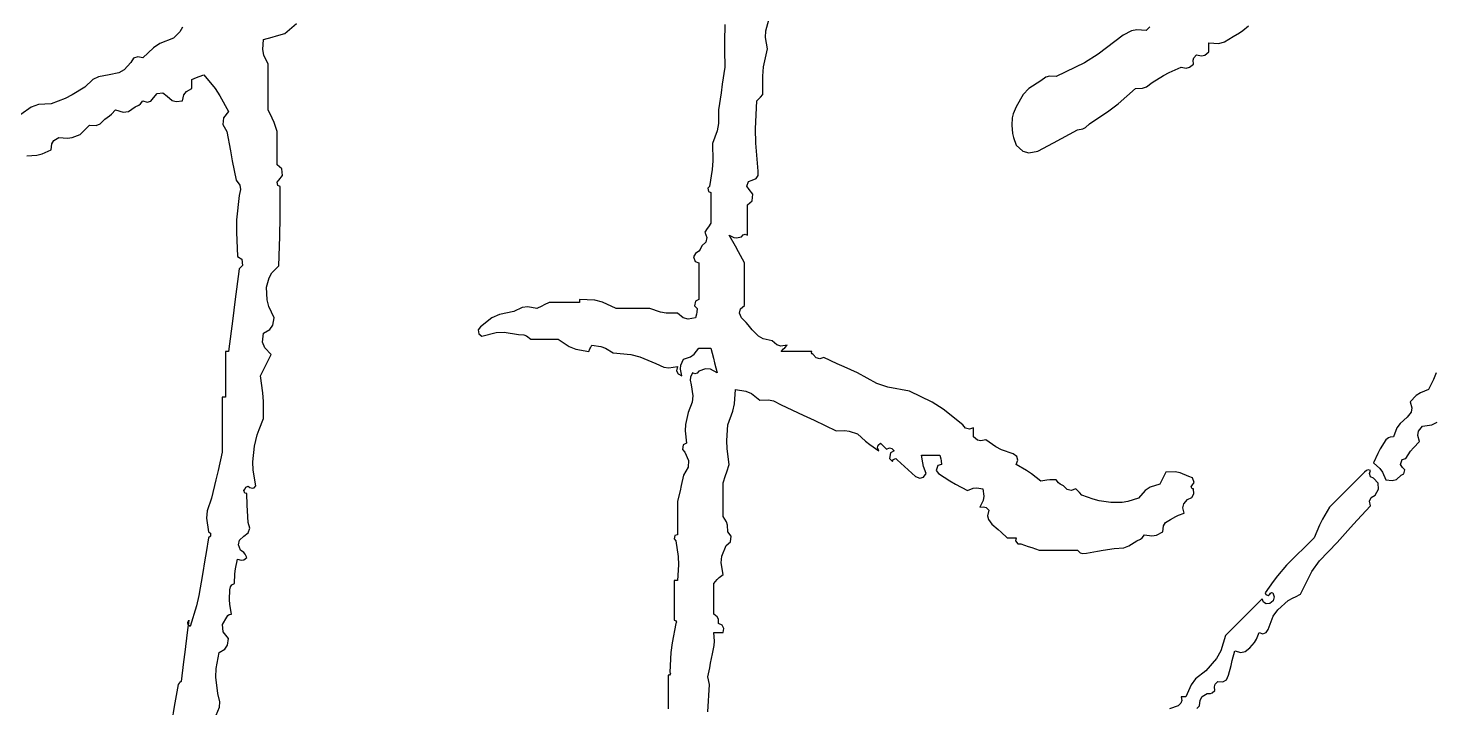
# Model space of a CAD drawing. Header units: inches. Extents: x 0 to 508000, y 0 to 738838.
# Drawn here: x 506875.1 to 506997.8, y 201709.6 to 201768.9 of the extents above; entities that cross this region are included whole.
import ezdxf

# ---------------------------------------------------------------- set-up
doc = ezdxf.new("R2010")
doc.units = ezdxf.units.IN
doc.header["$LTSCALE"] = 1000
doc.header["$MEASUREMENT"] = 0
doc.layers.get('0').update_dxf_attribs({"true_color": 0xffffff})
doc.layers.add('TK-TEXT', color=4, linetype='Continuous', true_color=0x00ffff)

# ---------------------------------------------------------------- blocks, each defined once
blk = doc.blocks.new('A$C4E5A0049')
at = {"lineweight": -3}
for p, q in [((16.5413, 14.4769), (16.5297, 14.4554)), ((17.0072, 14.4477), (17.0605, 14.4934)), ((19.0077, 14.4894), (19.007, 14.4116)), ((19.1946, 14.4594), (19.2091, 14.5102)), ((20.8824, 14.4641), (20.8588, 14.4594)), ((20.9248, 14.4616), (20.8824, 14.4641)), ((20.9415, 14.4783), (20.9248, 14.4616)), ((21.364, 14.4609), (21.3902, 14.4825)), ((16.4387, 14.4021), (16.4089, 14.3827)), ((16.5002, 14.4269), (16.4387, 14.4021)), ((16.5297, 14.4554), (16.5002, 14.4269)), ((16.9074, 14.3748), (16.91, 14.42)), ((16.91, 14.42), (16.9489, 14.4311)), ((16.9489, 14.4311), (16.9683, 14.4366)), ((16.9683, 14.4366), (17.0072, 14.4477)), ((19.007, 14.4116), (19.007, 14.3727)), ((19.1931, 14.4304), (19.1946, 14.4594)), ((19.2022, 14.3783), (19.1931, 14.4304)), ((20.8206, 14.4408), (20.7068, 14.3536)), ((20.8588, 14.4594), (20.8206, 14.4408)), ((21.2096, 14.3894), (21.2096, 14.4061)), ((21.2096, 14.4061), (21.2553, 14.4027)), ((21.2553, 14.4027), (21.282, 14.4094)), ((21.282, 14.4094), (21.3207, 14.4338)), ((21.3207, 14.4338), (21.3499, 14.4511)), ((21.3499, 14.4511), (21.364, 14.4609)), ((16.3192, 14.3353), (16.3057, 14.3158)), ((16.3382, 14.3424), (16.3192, 14.3353)), ((16.3613, 14.3366), (16.3382, 14.3424)), ((16.4089, 14.3827), (16.3613, 14.3366)), ((16.9121, 14.35), (16.9074, 14.3748)), ((16.9308, 14.3088), (16.9121, 14.35)), ((19.007, 14.3727), (19.0077, 14.2949)), ((19.185, 14.2963), (19.2022, 14.3783)), ((20.7068, 14.3536), (20.6443, 14.3152)), ((21.1381, 14.3263), (21.142, 14.3377)), ((21.142, 14.3377), (21.154, 14.3505)), ((21.154, 14.3505), (21.1765, 14.3461)), ((21.1765, 14.3461), (21.1918, 14.3499)), ((21.1918, 14.3499), (21.2096, 14.3644)), ((21.2096, 14.3811), (21.2096, 14.3894)), ((21.2096, 14.3644), (21.2096, 14.3811)), ((16.2756, 14.2826), (16.2523, 14.2693)), ((16.3057, 14.3158), (16.2756, 14.2826)), ((16.9308, 14.2255), (16.9308, 14.3088)), ((19.0077, 14.2949), (18.9966, 14.2171)), ((19.1807, 14.2537), (19.185, 14.2963)), ((20.6443, 14.3152), (20.515, 14.2532)), ((21.0036, 14.2563), (21.0302, 14.2703)), ((21.0302, 14.2703), (21.0846, 14.2949)), ((21.0846, 14.2949), (21.107, 14.2905)), ((21.107, 14.2905), (21.1224, 14.2943)), ((21.1224, 14.2943), (21.1401, 14.3088)), ((21.1401, 14.3088), (21.1381, 14.3263)), ((16.1336, 14.2386), (16.0973, 14.2046)), ((16.1595, 14.2516), (16.1336, 14.2386)), ((16.2084, 14.2602), (16.1595, 14.2516)), ((16.2523, 14.2693), (16.2084, 14.2602)), ((16.5835, 14.2394), (16.6058, 14.2477)), ((16.5835, 14.2227), (16.5835, 14.2394)), ((16.5835, 14.2143), (16.5835, 14.2227)), ((16.5835, 14.1977), (16.5835, 14.2143)), ((16.6058, 14.2477), (16.6169, 14.2519)), ((16.6169, 14.2519), (16.6391, 14.2602)), ((16.6391, 14.2602), (16.6894, 14.1978)), ((16.9308, 14.1838), (16.9308, 14.2255)), ((18.9966, 14.2171), (18.991, 14.1782)), ((19.1813, 14.1699), (19.1807, 14.2537)), ((20.4455, 14.2324), (20.3906, 14.198)), ((20.4692, 14.2491), (20.4455, 14.2324)), ((20.486, 14.2541), (20.4692, 14.2491)), ((20.515, 14.2532), (20.486, 14.2541)), ((20.9086, 14.1997), (20.9264, 14.2062)), ((20.9264, 14.2062), (20.9526, 14.2255)), ((20.9526, 14.2255), (21.0036, 14.2563)), ((16.0082, 14.1531), (15.9445, 14.1282)), ((16.0392, 14.1686), (16.0082, 14.1531)), ((16.0973, 14.2046), (16.0392, 14.1686)), ((16.3504, 14.128), (16.3613, 14.1421)), ((16.3613, 14.1421), (16.3803, 14.1354)), ((16.3972, 14.1402), (16.4099, 14.156)), ((16.4099, 14.156), (16.4259, 14.1754)), ((16.4259, 14.1754), (16.4525, 14.1784)), ((16.4525, 14.1784), (16.4724, 14.1629)), ((16.4724, 14.1629), (16.4942, 14.1438)), ((16.4942, 14.1438), (16.5131, 14.1381)), ((16.5131, 14.1381), (16.5419, 14.1421)), ((16.5419, 14.1421), (16.5473, 14.1694)), ((16.5473, 14.1694), (16.5589, 14.1849)), ((16.5589, 14.1849), (16.5835, 14.1977)), ((16.6894, 14.1978), (16.712, 14.1639)), ((16.712, 14.1639), (16.7502, 14.0935)), ((16.9308, 14.1004), (16.9308, 14.1838)), ((18.991, 14.1782), (18.9799, 14.1004)), ((19.1484, 14.0144), (19.1536, 14.1421)), ((19.1536, 14.1421), (19.1647, 14.1532)), ((19.1647, 14.1532), (19.1702, 14.1588)), ((19.1702, 14.1588), (19.1813, 14.1699)), ((20.3654, 14.1713), (20.3344, 14.1143)), ((20.3906, 14.198), (20.3654, 14.1713)), ((20.7969, 14.1288), (20.8762, 14.1977)), ((20.8762, 14.1977), (20.9086, 14.1997)), ((15.8535, 14.1138), (15.8056, 14.0796)), ((15.8857, 14.1251), (15.8535, 14.1138)), ((15.9445, 14.1282), (15.8857, 14.1251)), ((16.2089, 14.073), (16.2189, 14.0816)), ((16.2189, 14.0816), (16.2362, 14.1004)), ((16.2362, 14.1004), (16.2713, 14.0902)), ((16.2713, 14.0902), (16.2961, 14.094)), ((16.2961, 14.094), (16.3265, 14.1143)), ((16.3265, 14.1143), (16.3427, 14.1218)), ((16.3427, 14.1218), (16.3504, 14.128)), ((16.3803, 14.1354), (16.3972, 14.1402)), ((16.7502, 14.0935), (16.7276, 14.0652)), ((16.9493, 14.0624), (16.9308, 14.1004)), ((18.9799, 14.1004), (18.979, 14.0383)), ((20.3198, 14.0832), (20.3153, 14.0653)), ((20.3344, 14.1143), (20.3198, 14.0832)), ((20.6678, 14.0379), (20.7549, 14.0966)), ((20.7549, 14.0966), (20.7969, 14.1288)), ((16.0931, 14.006), (16.1015, 14.0143)), ((16.1015, 14.0143), (16.1181, 14.031)), ((16.1181, 14.031), (16.148, 14.0292)), ((16.148, 14.0292), (16.1672, 14.0368)), ((16.1672, 14.0368), (16.1876, 14.0588)), ((16.1876, 14.0588), (16.2089, 14.073)), ((16.7276, 14.0652), (16.7252, 14.0346)), ((16.7252, 14.0346), (16.7433, 14.0032)), ((16.9577, 14.0428), (16.9493, 14.0624)), ((16.9725, 14.0032), (16.9577, 14.0428)), ((18.979, 14.0383), (18.9732, 14.0061)), ((19.1498, 13.95), (19.1484, 14.0144)), ((20.3153, 14.0653), (20.3135, 14.031)), ((20.3135, 14.031), (20.3169, 13.9941)), ((20.6122, 14.0101), (20.6367, 14.0144)), ((20.6367, 14.0144), (20.6497, 14.0209)), ((20.6497, 14.0209), (20.6678, 14.0379)), ((15.9469, 13.9459), (15.9568, 13.9618)), ((15.9568, 13.9618), (15.9792, 13.9754)), ((15.9792, 13.9754), (16.0183, 13.9716)), ((16.0183, 13.9716), (16.04, 13.9747)), ((16.04, 13.9747), (16.0765, 13.9893)), ((16.0765, 13.9893), (16.0931, 14.006)), ((16.7433, 14.0032), (16.7593, 13.9142)), ((16.9725, 13.9421), (16.9725, 14.0032)), ((18.9732, 14.0061), (18.9521, 13.9476)), ((19.1605, 13.8226), (19.1498, 13.95)), ((20.3169, 13.9941), (20.3212, 13.9753)), ((20.3212, 13.9753), (20.3344, 13.9407)), ((20.4316, 13.9129), (20.504, 13.9515)), ((20.504, 13.9515), (20.5402, 13.9709)), ((20.5402, 13.9709), (20.6122, 14.0101)), ((15.8334, 13.8921), (15.8791, 13.8944)), ((15.8791, 13.8944), (15.903, 13.9004)), ((15.903, 13.9004), (15.9445, 13.9198)), ((15.9445, 13.9198), (15.9469, 13.9459)), ((16.7593, 13.9142), (16.7676, 13.8697)), ((16.9725, 13.9115), (16.9725, 13.9421)), ((16.9725, 13.8504), (16.9725, 13.9115)), ((18.9521, 13.9476), (18.9537, 13.8696)), ((20.3344, 13.9407), (20.3639, 13.913)), ((20.3639, 13.913), (20.392, 13.905)), ((20.392, 13.905), (20.4316, 13.9129)), ((16.7676, 13.8697), (16.785, 13.7809)), ((16.9938, 13.8323), (16.9725, 13.8504)), ((16.9967, 13.8029), (16.9938, 13.8323)), ((18.9509, 13.8301), (18.9382, 13.7531)), ((18.9537, 13.8696), (18.9509, 13.8301)), ((19.1606, 13.8026), (19.1605, 13.8226)), ((16.785, 13.7809), (16.802, 13.7582)), ((16.802, 13.7582), (16.8058, 13.7389)), ((16.9718, 13.7724), (16.9795, 13.7809)), ((16.9757, 13.7571), (16.9718, 13.7724)), ((16.9795, 13.7809), (16.9967, 13.8029)), ((19.1087, 13.7536), (19.116, 13.7755)), ((19.116, 13.7755), (19.1327, 13.7809)), ((19.1327, 13.7809), (19.1513, 13.7885)), ((19.1513, 13.7885), (19.1606, 13.8026)), ((16.7989, 13.7115), (16.7878, 13.6008)), ((16.8058, 13.7389), (16.7989, 13.7115)), ((16.9864, 13.7531), (16.9757, 13.7571)), ((16.9864, 13.6976), (16.9864, 13.7531)), ((16.9864, 13.6698), (16.9864, 13.6976)), ((18.9382, 13.7531), (18.9306, 13.7446)), ((18.9306, 13.7446), (18.9344, 13.7293)), ((18.9344, 13.7293), (18.9452, 13.7253)), ((18.9452, 13.7253), (18.9452, 13.6698)), ((19.1188, 13.7392), (19.1087, 13.7536)), ((19.1361, 13.7173), (19.1188, 13.7392)), ((19.1332, 13.6879), (19.1361, 13.7173)), ((16.9864, 13.6142), (16.9864, 13.6698)), ((18.9452, 13.6698), (18.9452, 13.642)), ((18.9452, 13.642), (18.9452, 13.5864)), ((19.1119, 13.6698), (19.1332, 13.6879)), ((19.1119, 13.6142), (19.1119, 13.6698)), ((16.7878, 13.6008), (16.7864, 13.5446)), ((16.9837, 13.5253), (16.9864, 13.6142)), ((18.9341, 13.5698), (18.9285, 13.5614)), ((18.9452, 13.5864), (18.9341, 13.5698)), ((19.1119, 13.5864), (19.1119, 13.6142)), ((19.1119, 13.5309), (19.1119, 13.5864)), ((16.7864, 13.5446), (16.7919, 13.4336)), ((16.9823, 13.4808), (16.9837, 13.5253)), ((18.9285, 13.5614), (18.9174, 13.5448)), ((18.9174, 13.5448), (18.9265, 13.5208)), ((18.9265, 13.5208), (18.9219, 13.5001)), ((19.0566, 13.481), (19.0285, 13.5309)), ((19.0285, 13.5309), (19.0487, 13.5212)), ((19.0487, 13.5212), (19.0621, 13.5195)), ((19.0621, 13.5195), (19.0841, 13.5239)), ((19.0841, 13.5239), (19.0914, 13.5327)), ((19.0914, 13.5327), (19.1013, 13.5352)), ((19.1013, 13.5352), (19.1119, 13.5309)), ((16.9795, 13.3919), (16.9823, 13.4808)), ((18.8757, 13.4475), (18.8661, 13.4328)), ((18.8898, 13.4584), (18.8757, 13.4475)), ((18.896, 13.4661), (18.8898, 13.4584)), ((18.9035, 13.4822), (18.896, 13.4661)), ((18.9219, 13.5001), (18.9035, 13.4822)), ((19.0705, 13.456), (19.0566, 13.481)), ((19.098, 13.4058), (19.0705, 13.456)), ((16.7989, 13.378), (16.7801, 13.2279)), ((16.7919, 13.4336), (16.8113, 13.4224)), ((16.8149, 13.3937), (16.7989, 13.378)), ((16.8113, 13.4224), (16.8149, 13.3937)), ((16.9485, 13.3595), (16.9795, 13.3919)), ((18.8661, 13.4328), (18.8731, 13.4118)), ((18.8731, 13.4118), (18.8896, 13.4058)), ((18.8896, 13.4058), (18.8896, 13.3391)), ((19.098, 13.328), (19.098, 13.4058)), ((16.9239, 13.2947), (16.9361, 13.3378)), ((16.9361, 13.3378), (16.9485, 13.3595)), ((18.8896, 13.3391), (18.8896, 13.3058)), ((19.098, 13.2891), (19.098, 13.328)), ((16.9268, 13.2375), (16.9239, 13.2947)), ((18.8896, 13.3058), (18.8896, 13.2391)), ((19.098, 13.2113), (19.098, 13.2891)), ((16.7801, 13.2279), (16.7704, 13.1529)), ((16.9343, 13.2076), (16.9268, 13.2375)), ((16.9586, 13.1558), (16.9343, 13.2076)), ((18.0491, 13.1836), (17.9831, 13.1712)), ((18.0871, 13.2017), (18.0491, 13.1836)), ((18.112, 13.205), (18.0871, 13.2017)), ((18.1533, 13.1975), (18.112, 13.205)), ((18.1756, 13.2086), (18.1533, 13.1975)), ((18.1867, 13.2141), (18.1756, 13.2086)), ((18.2089, 13.2252), (18.1867, 13.2141)), ((18.2645, 13.2252), (18.2089, 13.2252)), ((18.2923, 13.2252), (18.2645, 13.2252)), ((18.3478, 13.2252), (18.2923, 13.2252)), ((18.4165, 13.2357), (18.3478, 13.2391)), ((18.3478, 13.2391), (18.3478, 13.2336)), ((18.3478, 13.2336), (18.3478, 13.2308)), ((18.3478, 13.2308), (18.3478, 13.2252)), ((18.4523, 13.2267), (18.4165, 13.2357)), ((18.5145, 13.1975), (18.4523, 13.2267)), ((18.5757, 13.1975), (18.5145, 13.1975)), ((18.6062, 13.1975), (18.5757, 13.1975)), ((18.6673, 13.1975), (18.6062, 13.1975)), ((18.7153, 13.1811), (18.6673, 13.1975)), ((18.8747, 13.2312), (18.8712, 13.2098)), ((18.8712, 13.2098), (18.8827, 13.1975)), ((18.8896, 13.2391), (18.8747, 13.2312)), ((18.8827, 13.1975), (18.8807, 13.1807)), ((19.0754, 13.177), (19.0803, 13.1967)), ((19.0803, 13.1967), (19.098, 13.2113)), ((16.7704, 13.1529), (16.7502, 13.003)), ((16.9394, 13.1031), (16.9529, 13.1223)), ((16.9529, 13.1223), (16.9586, 13.1558)), ((17.949, 13.1557), (17.8963, 13.1141)), ((17.9831, 13.1712), (17.949, 13.1557)), ((18.7417, 13.1767), (18.7153, 13.1811)), ((18.7924, 13.1766), (18.7417, 13.1767)), ((18.8192, 13.1551), (18.7924, 13.1766)), ((18.8419, 13.1494), (18.8192, 13.1551)), ((18.8757, 13.1558), (18.8419, 13.1494)), ((18.8793, 13.1723), (18.8757, 13.1558)), ((18.8807, 13.1807), (18.8793, 13.1723)), ((19.0841, 13.1558), (19.0754, 13.177)), ((19.1049, 13.1348), (19.0841, 13.1558)), ((19.1147, 13.1236), (19.1049, 13.1348)), ((19.1327, 13.1002), (19.1147, 13.1236)), ((16.9059, 13.0452), (16.91, 13.0863)), ((16.91, 13.0863), (16.9394, 13.1031)), ((17.8963, 13.1141), (17.8867, 13.1002)), ((17.8867, 13.1002), (17.8897, 13.0825)), ((17.8897, 13.0825), (17.9033, 13.0724)), ((17.9033, 13.0724), (17.9681, 13.0882)), ((17.9681, 13.0882), (18.004, 13.0897)), ((18.004, 13.0897), (18.07, 13.0794)), ((18.07, 13.0794), (18.0937, 13.0782)), ((18.0937, 13.0782), (18.1069, 13.0732)), ((18.1069, 13.0732), (18.1255, 13.0585)), ((18.1255, 13.0585), (18.1756, 13.0585)), ((18.1756, 13.0585), (18.2006, 13.0585)), ((18.2006, 13.0585), (18.2506, 13.0585)), ((18.2506, 13.0585), (18.3003, 13.0253)), ((19.1619, 13.0714), (19.1327, 13.1002)), ((19.1829, 13.0601), (19.1619, 13.0714)), ((19.223, 13.0516), (19.1829, 13.0601)), ((16.7419, 13.003), (16.7363, 13.003)), ((16.7363, 13.003), (16.7363, 12.9196)), ((16.7447, 13.003), (16.7419, 13.003)), ((16.7502, 13.003), (16.7447, 13.003)), ((16.9155, 13.0183), (16.9059, 13.0452)), ((16.9447, 12.9891), (16.9155, 13.0183)), ((18.3003, 13.0253), (18.3305, 13.0132)), ((18.3305, 13.0132), (18.3895, 13.003)), ((18.3895, 13.003), (18.3951, 13.0141)), ((18.3951, 13.0141), (18.3978, 13.0196)), ((18.3978, 13.0196), (18.4034, 13.0307)), ((18.4034, 13.0307), (18.4442, 13.0246)), ((18.4442, 13.0246), (18.4651, 13.0171)), ((18.4651, 13.0171), (18.5006, 12.996)), ((18.5006, 12.996), (18.5805, 12.9885)), ((18.8693, 12.9897), (18.8896, 13.0169)), ((18.8896, 13.0169), (18.9118, 13.0169)), ((18.9118, 13.0169), (18.923, 13.0169)), ((18.923, 13.0169), (18.9452, 13.0169)), ((18.9452, 13.0169), (18.9563, 12.9724)), ((19.2448, 13.0325), (19.223, 13.0516)), ((19.2637, 13.0268), (19.2448, 13.0325)), ((19.2925, 13.0307), (19.2637, 13.0268)), ((19.2647, 13.003), (19.2758, 13.0141)), ((19.3203, 13.003), (19.2647, 13.003)), ((19.2758, 13.0141), (19.2814, 13.0196)), ((19.2814, 13.0196), (19.2925, 13.0307)), ((19.348, 13.003), (19.3203, 13.003)), ((19.4036, 13.003), (19.348, 13.003)), ((19.4028, 12.9968), (19.4036, 13.003)), ((19.4051, 12.9921), (19.4028, 12.9968)), ((19.4106, 12.9891), (19.4051, 12.9921)), ((16.8961, 12.8918), (16.9159, 12.9305)), ((16.9159, 12.9305), (16.9257, 12.95)), ((16.9257, 12.95), (16.9447, 12.9891)), ((18.5805, 12.9885), (18.6212, 12.9784)), ((18.6212, 12.9784), (18.6951, 12.9474)), ((18.6951, 12.9474), (18.7308, 12.9309)), ((18.7308, 12.9309), (18.7535, 12.9277)), ((18.7535, 12.9277), (18.7924, 12.9335)), ((18.7924, 12.9335), (18.7892, 12.9151)), ((18.8067, 12.9218), (18.8084, 12.9399)), ((18.8084, 12.9399), (18.8202, 12.9682)), ((18.8202, 12.9682), (18.8526, 12.978)), ((18.8526, 12.978), (18.8693, 12.9897)), ((18.9563, 12.9724), (18.9619, 12.9502)), ((18.9619, 12.9502), (18.973, 12.9057)), ((19.4232, 12.9733), (19.4106, 12.9891)), ((19.4401, 12.9685), (19.4232, 12.9733)), ((19.4592, 12.9752), (19.4401, 12.9685)), ((19.5201, 12.947), (19.4592, 12.9752)), ((19.5507, 12.9331), (19.5201, 12.947)), ((19.612, 12.9057), (19.5507, 12.9331)), ((16.7363, 12.9196), (16.7363, 12.8779)), ((16.7363, 12.8779), (16.7363, 12.7946)), ((16.9075, 12.8147), (16.8961, 12.8918)), ((18.7892, 12.9151), (18.7966, 12.9003)), ((18.7966, 12.9003), (18.8132, 12.8918)), ((18.8132, 12.8918), (18.8067, 12.9218)), ((18.8521, 12.8855), (18.8505, 12.8721)), ((18.8505, 12.8721), (18.8549, 12.8501)), ((18.8618, 12.9057), (18.8521, 12.8855)), ((18.8724, 12.9014), (18.8618, 12.9057)), ((18.8823, 12.9038), (18.8724, 12.9014)), ((18.8896, 12.9127), (18.8823, 12.9038)), ((18.9211, 12.9241), (18.8896, 12.9127)), ((18.9438, 12.9222), (18.9211, 12.9241)), ((18.973, 12.9057), (18.9438, 12.9222)), ((19.6997, 12.8573), (19.612, 12.9057)), ((22.232, 12.8746), (22.225, 12.8593)), ((22.2445, 12.9057), (22.232, 12.8746)), ((16.9103, 12.7753), (16.9075, 12.8147)), ((18.8549, 12.8501), (18.8635, 12.8006)), ((18.8635, 12.8006), (18.8603, 12.7716)), ((19.052, 12.7641), (19.0563, 12.8293)), ((19.0563, 12.8293), (19.1043, 12.8224)), ((19.1043, 12.8224), (19.1298, 12.8113)), ((19.1298, 12.8113), (19.1675, 12.7807)), ((19.7495, 12.8397), (19.6997, 12.8573)), ((19.8482, 12.8224), (19.7495, 12.8397)), ((19.9513, 12.7719), (19.8482, 12.8224)), ((22.1539, 12.8029), (22.1265, 12.7737)), ((22.1723, 12.8152), (22.1539, 12.8029)), ((22.2098, 12.8293), (22.1723, 12.8152)), ((22.225, 12.8593), (22.2098, 12.8293)), ((16.728, 12.7946), (16.7225, 12.7946)), ((16.7225, 12.7946), (16.7225, 12.6946)), ((16.7308, 12.7946), (16.728, 12.7946)), ((16.7363, 12.7946), (16.7308, 12.7946)), ((16.91, 12.6973), (16.9103, 12.7753)), ((18.8603, 12.7716), (18.841, 12.7251)), ((19.0448, 12.7307), (19.052, 12.7641)), ((19.1675, 12.7807), (19.2072, 12.7825)), ((19.2072, 12.7825), (19.2292, 12.7778)), ((19.2292, 12.7778), (19.2647, 12.7599)), ((19.2647, 12.7599), (19.365, 12.7131)), ((20.001, 12.7406), (19.9513, 12.7719)), ((20.0913, 12.6696), (20.001, 12.7406)), ((22.1265, 12.7737), (22.1336, 12.7463)), ((22.1336, 12.7463), (22.1297, 12.7268)), ((16.7225, 12.6946), (16.7225, 12.6445)), ((16.8902, 12.6485), (16.91, 12.6973)), ((18.8299, 12.6706), (18.8285, 12.6416)), ((18.841, 12.7251), (18.8299, 12.6706)), ((19.0216, 12.6696), (19.0448, 12.7307)), ((19.365, 12.7131), (19.415, 12.6895)), ((19.415, 12.6895), (19.5148, 12.6418)), ((22.0797, 12.6751), (22.0658, 12.655)), ((22.1126, 12.7043), (22.0797, 12.6751)), ((22.1297, 12.7268), (22.1126, 12.7043)), ((22.2251, 12.6689), (22.2484, 12.6806)), ((16.7225, 12.6445), (16.7225, 12.5445)), ((16.8683, 12.5723), (16.8818, 12.6233)), ((16.8818, 12.6233), (16.8902, 12.6485)), ((18.8285, 12.6416), (18.834, 12.5862)), ((19.0169, 12.5974), (19.0216, 12.6696)), ((19.5148, 12.6418), (19.554, 12.6433)), ((19.554, 12.6433), (19.5747, 12.6403)), ((19.5747, 12.6403), (19.612, 12.6279)), ((19.612, 12.6279), (19.649, 12.5951)), ((20.1039, 12.6538), (20.0913, 12.6696)), ((20.1208, 12.649), (20.1039, 12.6538)), ((20.1399, 12.6557), (20.1208, 12.649)), ((20.1399, 12.639), (20.1399, 12.6557)), ((20.1399, 12.6307), (20.1399, 12.639)), ((20.1399, 12.614), (20.1399, 12.6307)), ((20.1577, 12.5995), (20.1399, 12.614)), ((22.0268, 12.6097), (22.0153, 12.6001)), ((22.0351, 12.613), (22.0268, 12.6097)), ((22.0501, 12.614), (22.0351, 12.613)), ((22.0658, 12.655), (22.0501, 12.614)), ((22.1606, 12.6204), (22.1645, 12.6403)), ((22.1681, 12.5931), (22.1606, 12.6204)), ((22.1645, 12.6403), (22.182, 12.6626)), ((22.182, 12.6626), (22.2251, 12.6689)), ((16.7225, 12.5445), (16.7032, 12.4611)), ((16.8614, 12.5003), (16.8683, 12.5723)), ((18.8191, 12.5782), (18.8156, 12.5569)), ((18.8156, 12.5569), (18.8271, 12.5445)), ((18.834, 12.5862), (18.8191, 12.5782)), ((18.8271, 12.5445), (18.8437, 12.5062)), ((19.0183, 12.5605), (19.0169, 12.5974)), ((19.0285, 12.489), (19.0183, 12.5605)), ((19.649, 12.5951), (19.6686, 12.5797)), ((19.6686, 12.5797), (19.7092, 12.5515)), ((19.7033, 12.5643), (19.7058, 12.5766)), ((19.7092, 12.5515), (19.7033, 12.5643)), ((19.7058, 12.5766), (19.7162, 12.5862)), ((19.7162, 12.5862), (19.7273, 12.5751)), ((19.7273, 12.5751), (19.7329, 12.5695)), ((19.7329, 12.5695), (19.744, 12.5584)), ((19.744, 12.5584), (19.7571, 12.5639)), ((19.7571, 12.5639), (19.7687, 12.5615)), ((19.7615, 12.542), (19.7579, 12.5167)), ((19.7787, 12.5515), (19.7615, 12.542)), ((19.7687, 12.5615), (19.7787, 12.5515)), ((20.173, 12.5957), (20.1577, 12.5995)), ((20.1955, 12.6001), (20.173, 12.5957)), ((20.2416, 12.5685), (20.1955, 12.6001)), ((20.2676, 12.5556), (20.2416, 12.5685)), ((20.3205, 12.5376), (20.2676, 12.5556)), ((21.9895, 12.5605), (21.9782, 12.5394)), ((22.0153, 12.6001), (21.9895, 12.5605)), ((22.1056, 12.5167), (22.1278, 12.5494)), ((22.1278, 12.5494), (22.1405, 12.5649)), ((22.1405, 12.5649), (22.1681, 12.5931)), ((16.8629, 12.4629), (16.8614, 12.5003)), ((18.8437, 12.5062), (18.8417, 12.4761)), ((19.0174, 12.4556), (19.0285, 12.489)), ((19.7579, 12.5167), (19.7718, 12.5028)), ((19.7718, 12.5028), (19.7739, 12.5114)), ((19.7739, 12.5114), (19.7858, 12.5153)), ((19.7858, 12.5153), (19.7926, 12.5098)), ((19.7926, 12.5098), (19.8258, 12.4791)), ((19.8258, 12.4791), (19.8425, 12.4638)), ((19.9086, 12.4966), (19.9037, 12.5306)), ((19.9037, 12.5306), (19.9371, 12.5306)), ((19.9128, 12.4796), (19.9086, 12.4966)), ((19.9246, 12.4473), (19.9128, 12.4796)), ((19.9371, 12.5306), (19.9537, 12.5306)), ((19.9537, 12.5306), (19.9871, 12.5306)), ((19.9773, 12.4836), (19.97, 12.4616)), ((19.994, 12.489), (19.9773, 12.4836)), ((19.9871, 12.5306), (19.9906, 12.5141)), ((19.9906, 12.5141), (19.992, 12.5057)), ((19.992, 12.5057), (19.994, 12.489)), ((20.3363, 12.5249), (20.3205, 12.5376)), ((20.3344, 12.489), (20.3411, 12.508)), ((20.3805, 12.461), (20.3344, 12.489)), ((20.3411, 12.508), (20.3363, 12.5249)), ((21.9782, 12.5394), (21.9598, 12.4959)), ((21.9598, 12.4959), (21.9883, 12.4711)), ((22.0816, 12.4894), (22.0889, 12.5113)), ((22.0917, 12.4751), (22.0816, 12.4894)), ((22.0889, 12.5113), (22.1056, 12.5167)), ((16.6935, 12.4195), (16.6738, 12.3361)), ((16.7032, 12.4611), (16.6935, 12.4195)), ((16.8753, 12.3917), (16.8629, 12.4629)), ((18.8202, 12.4403), (18.8105, 12.3928)), ((18.8417, 12.4761), (18.8202, 12.4403)), ((19.0007, 12.4056), (19.0119, 12.4389)), ((19.0119, 12.4389), (19.0174, 12.4556)), ((19.8425, 12.4638), (19.8759, 12.4334)), ((19.8759, 12.4334), (19.895, 12.4267)), ((19.895, 12.4267), (19.9119, 12.4315)), ((19.9119, 12.4315), (19.9246, 12.4473)), ((19.97, 12.4616), (19.9801, 12.4473)), ((19.9801, 12.4473), (20.0314, 12.4142)), ((20.0314, 12.4142), (20.0579, 12.3989)), ((20.4029, 12.4457), (20.3805, 12.461)), ((20.4455, 12.4125), (20.4029, 12.4457)), ((20.4729, 12.4178), (20.4455, 12.4125)), ((20.4871, 12.4192), (20.4729, 12.4178)), ((20.515, 12.4195), (20.4871, 12.4192)), ((20.5258, 12.4054), (20.515, 12.4195)), ((20.9984, 12.4209), (20.9873, 12.3987)), ((21.004, 12.432), (20.9984, 12.4209)), ((21.0151, 12.4542), (21.004, 12.432)), ((21.0576, 12.4548), (21.0151, 12.4542)), ((21.0803, 12.4502), (21.0576, 12.4548)), ((21.1193, 12.4334), (21.0803, 12.4502)), ((21.136, 12.428), (21.1193, 12.4334)), ((21.1433, 12.4061), (21.136, 12.428)), ((21.9181, 12.4542), (21.8542, 12.3903)), ((21.9267, 12.4618), (21.9181, 12.4542)), ((21.9347, 12.4638), (21.9267, 12.4618)), ((21.9459, 12.4612), (21.9347, 12.4638)), ((21.9404, 12.4472), (21.9459, 12.4612)), ((21.9462, 12.4328), (21.9404, 12.4472)), ((21.9598, 12.4264), (21.9462, 12.4328)), ((21.98, 12.4034), (21.9598, 12.4264)), ((21.9883, 12.4711), (22.0006, 12.4543)), ((22.0006, 12.4543), (22.0153, 12.4195)), ((22.0153, 12.4195), (22.0441, 12.4155)), ((22.0441, 12.4155), (22.063, 12.4212)), ((22.063, 12.4212), (22.0848, 12.4403)), ((22.0848, 12.4403), (22.0975, 12.4466)), ((22.101, 12.4644), (22.0917, 12.4751)), ((22.0975, 12.4466), (22.101, 12.4644)), ((16.8211, 12.371), (16.8266, 12.3778)), ((16.8251, 12.3591), (16.8211, 12.371)), ((16.8336, 12.357), (16.8251, 12.3591)), ((16.8266, 12.3778), (16.8288, 12.3863)), ((16.8288, 12.3863), (16.8406, 12.3903)), ((16.8363, 12.3042), (16.8336, 12.357)), ((16.8406, 12.3903), (16.8475, 12.3848)), ((16.8475, 12.3848), (16.8582, 12.3808)), ((16.8582, 12.3808), (16.8676, 12.3832)), ((16.8676, 12.3832), (16.8753, 12.3917)), ((18.805, 12.3691), (18.7924, 12.3223)), ((18.8105, 12.3928), (18.805, 12.3691)), ((19.0007, 12.3445), (19.0007, 12.4056)), ((20.0579, 12.3989), (20.1121, 12.3709)), ((20.1121, 12.3709), (20.1378, 12.3817)), ((20.1378, 12.3817), (20.1542, 12.3833)), ((20.1542, 12.3833), (20.1816, 12.3778)), ((20.1816, 12.3778), (20.1867, 12.3444)), ((20.5336, 12.3992), (20.5258, 12.4054)), ((20.5497, 12.3917), (20.5336, 12.3992)), ((20.565, 12.3746), (20.5497, 12.3917)), ((20.5838, 12.3699), (20.565, 12.3746)), ((20.6053, 12.3778), (20.5838, 12.3699)), ((20.6164, 12.3667), (20.6053, 12.3778)), ((20.622, 12.3611), (20.6164, 12.3667)), ((20.6331, 12.35), (20.622, 12.3611)), ((20.6841, 12.3307), (20.6331, 12.35)), ((20.9208, 12.3707), (20.8901, 12.3361)), ((20.9431, 12.3851), (20.9208, 12.3707)), ((20.9873, 12.3987), (20.9431, 12.3851)), ((21.13, 12.3864), (21.1332, 12.3917)), ((21.134, 12.3785), (21.13, 12.3864)), ((21.1323, 12.3393), (21.1416, 12.3555)), ((21.1332, 12.3917), (21.1433, 12.4061)), ((21.1401, 12.3778), (21.134, 12.3785)), ((21.1416, 12.3555), (21.1401, 12.3778)), ((21.8222, 12.3584), (21.7583, 12.2945)), ((21.8542, 12.3903), (21.8222, 12.3584)), ((21.9484, 12.3393), (21.9667, 12.35)), ((21.9667, 12.35), (21.9825, 12.3764)), ((21.9825, 12.3764), (21.98, 12.4034)), ((16.6738, 12.3361), (16.654, 12.2781)), ((16.8377, 12.2778), (16.8363, 12.3042)), ((18.7924, 12.3223), (18.7924, 12.2611)), ((19.0007, 12.3139), (19.0007, 12.3445)), ((19.0007, 12.2528), (19.0007, 12.3139)), ((20.1834, 12.3244), (20.1677, 12.2945)), ((20.1677, 12.2945), (20.1851, 12.2965)), ((20.1867, 12.3444), (20.1834, 12.3244)), ((20.1851, 12.2965), (20.1966, 12.2926)), ((20.1966, 12.2926), (20.2094, 12.2806)), ((20.7111, 12.3236), (20.6841, 12.3307)), ((20.765, 12.3153), (20.7111, 12.3236)), ((20.8157, 12.316), (20.765, 12.3153)), ((20.8419, 12.3204), (20.8157, 12.316)), ((20.8901, 12.3361), (20.8419, 12.3204)), ((21.0922, 12.2915), (21.0962, 12.3093)), ((21.0984, 12.2667), (21.0922, 12.2915)), ((21.0962, 12.3093), (21.1123, 12.3292)), ((21.1123, 12.3292), (21.1323, 12.3393)), ((21.7583, 12.2945), (21.7273, 12.2407)), ((21.8844, 12.2351), (21.9459, 12.3014)), ((21.941, 12.322), (21.9484, 12.3393)), ((21.9459, 12.3014), (21.941, 12.322)), ((16.654, 12.2781), (16.6509, 12.244)), ((16.6509, 12.244), (16.6599, 12.1833)), ((16.8405, 12.225), (16.8377, 12.2778)), ((16.8477, 12.1996), (16.8405, 12.225)), ((18.7924, 12.2611), (18.7924, 12.2306)), ((18.7924, 12.2306), (18.7924, 12.1694)), ((19.0162, 12.2283), (19.0007, 12.2528)), ((19.021, 12.2123), (19.0162, 12.2283)), ((20.2094, 12.2806), (20.2031, 12.2557)), ((20.2031, 12.2557), (20.2071, 12.2379)), ((20.2071, 12.2379), (20.2232, 12.2181)), ((21.0036, 12.2094), (21.0135, 12.2253)), ((21.0135, 12.2253), (21.0359, 12.2389)), ((21.0359, 12.2389), (21.0594, 12.253)), ((21.0594, 12.253), (21.0723, 12.2587)), ((21.0723, 12.2587), (21.0984, 12.2667)), ((21.7273, 12.2407), (21.7133, 12.2127)), ((21.8538, 12.2017), (21.8844, 12.2351)), ((16.6599, 12.1833), (16.6687, 12.1765)), ((16.6687, 12.1624), (16.6599, 12.1555)), ((16.6687, 12.1765), (16.6687, 12.1624)), ((16.8013, 12.1447), (16.8197, 12.1625)), ((16.8197, 12.1625), (16.8406, 12.1785)), ((16.8406, 12.1785), (16.8477, 12.1996)), ((18.7816, 12.1655), (18.7778, 12.1502)), ((18.7924, 12.1694), (18.7816, 12.1655)), ((19.0216, 12.1833), (19.021, 12.2123)), ((19.037, 12.1635), (19.0216, 12.1833)), ((19.0341, 12.1368), (19.037, 12.1635)), ((20.2232, 12.2181), (20.2511, 12.1932)), ((20.2511, 12.1932), (20.265, 12.1807)), ((20.265, 12.1807), (20.2927, 12.1555)), ((20.907, 12.1553), (20.9179, 12.1694)), ((20.9179, 12.1694), (20.9513, 12.1643)), ((20.9513, 12.1643), (20.9713, 12.1676)), ((20.9713, 12.1676), (21.0012, 12.1833)), ((21.0012, 12.1833), (21.0036, 12.2094)), ((21.7133, 12.2127), (21.6889, 12.1555)), ((21.7931, 12.1347), (21.8538, 12.2017)), ((16.6599, 12.1555), (16.6488, 12.0889)), ((16.7967, 12.1239), (16.8013, 12.1447)), ((16.8058, 12.1), (16.7967, 12.1239)), ((16.8199, 12.0891), (16.8058, 12.1)), ((18.7778, 12.1502), (18.7854, 12.1417)), ((18.7854, 12.1417), (18.7967, 12.0702)), ((18.9944, 12.0718), (19.0146, 12.1208)), ((19.0146, 12.1208), (19.0341, 12.1368)), ((20.2927, 12.1555), (20.3094, 12.1555)), ((20.3094, 12.1555), (20.3177, 12.1555)), ((20.3177, 12.1555), (20.3344, 12.1555)), ((20.3344, 12.1555), (20.3301, 12.1423)), ((20.3301, 12.1423), (20.3413, 12.1273)), ((20.3413, 12.1273), (20.3552, 12.1278)), ((20.3552, 12.1278), (20.3886, 12.1166)), ((20.3886, 12.1166), (20.4052, 12.1111)), ((20.4052, 12.1111), (20.4386, 12.1)), ((20.4386, 12.1), (20.508, 12.1)), ((20.508, 12.1), (20.5428, 12.1)), ((20.5428, 12.1), (20.6122, 12.1)), ((20.6122, 12.1), (20.6248, 12.0877)), ((20.6539, 12.0861), (20.7039, 12.0944)), ((20.7039, 12.0944), (20.7289, 12.0986)), ((20.7289, 12.0986), (20.7789, 12.1069)), ((20.7789, 12.1069), (20.8227, 12.1104)), ((20.8227, 12.1104), (20.846, 12.1182)), ((20.846, 12.1182), (20.8831, 12.1417)), ((20.8831, 12.1417), (20.8993, 12.1491)), ((20.8993, 12.1491), (20.907, 12.1553)), ((21.6388, 12.1055), (21.6138, 12.0805)), ((21.6889, 12.1555), (21.6388, 12.1055)), ((21.7129, 12.0513), (21.7931, 12.1347)), ((16.6433, 12.0555), (16.6322, 11.9888)), ((16.6488, 12.0889), (16.6433, 12.0555)), ((16.7823, 12.0145), (16.7919, 12.0583)), ((16.7919, 12.0583), (16.8081, 12.0534)), ((16.8081, 12.0534), (16.8199, 12.0553)), ((16.8261, 12.0814), (16.8199, 12.0891)), ((16.8199, 12.0553), (16.8336, 12.0652)), ((16.8336, 12.0652), (16.8261, 12.0814)), ((18.7981, 12.0331), (18.7924, 11.9611)), ((18.7967, 12.0702), (18.7981, 12.0331)), ((18.9911, 12.041), (18.9944, 12.0718)), ((19.0007, 11.9888), (18.9911, 12.041)), ((20.6248, 12.0877), (20.6365, 12.0838)), ((20.6365, 12.0838), (20.6539, 12.0861)), ((21.5638, 12.0305), (21.5228, 11.9822)), ((21.6138, 12.0805), (21.5638, 12.0305)), ((21.6781, 12.002), (21.7129, 12.0513)), ((16.6322, 11.9888), (16.6158, 11.8932)), ((16.778, 11.9472), (16.7795, 11.9919)), ((16.7795, 11.9919), (16.7823, 12.0145)), ((18.9734, 11.9659), (18.982, 11.9745)), ((18.982, 11.9745), (19.0007, 11.9888)), ((21.5228, 11.9822), (21.5033, 11.9571)), ((21.6263, 11.8985), (21.6781, 12.002)), ((16.7553, 11.8749), (16.7572, 11.9194)), ((16.7572, 11.9194), (16.7597, 11.933)), ((16.7597, 11.933), (16.7656, 11.9409)), ((16.7656, 11.9409), (16.778, 11.9472)), ((18.784, 11.9611), (18.7785, 11.9611)), ((18.7785, 11.9611), (18.7785, 11.8888)), ((18.7868, 11.9611), (18.784, 11.9611)), ((18.7924, 11.9611), (18.7868, 11.9611)), ((18.9591, 11.9472), (18.9734, 11.9659)), ((18.9591, 11.8916), (18.9591, 11.9472)), ((21.5033, 11.9571), (21.4666, 11.9055)), ((21.4666, 11.9055), (21.4688, 11.897)), ((21.4874, 11.8985), (21.4904, 11.904)), ((21.4904, 11.904), (21.4952, 11.9063)), ((21.4952, 11.9063), (21.5013, 11.9055)), ((21.5013, 11.9055), (21.508, 11.8864)), ((16.6046, 11.8456), (16.5766, 11.7527)), ((16.6158, 11.8932), (16.6046, 11.8456)), ((16.7567, 11.8522), (16.7553, 11.8749)), ((16.7641, 11.8082), (16.7567, 11.8522)), ((18.7785, 11.8888), (18.7785, 11.8527)), ((18.7785, 11.8527), (18.7785, 11.7805)), ((18.9591, 11.8638), (18.9591, 11.8916)), ((18.9591, 11.8082), (18.9591, 11.8638)), ((21.4527, 11.8777), (21.386, 11.811)), ((21.4589, 11.8628), (21.4527, 11.8777)), ((21.4713, 11.8553), (21.4589, 11.8628)), ((21.4688, 11.897), (21.4806, 11.893)), ((21.4874, 11.8569), (21.4713, 11.8553)), ((21.4806, 11.893), (21.4874, 11.8985)), ((21.5032, 11.8695), (21.4874, 11.8569)), ((21.508, 11.8864), (21.5032, 11.8695)), ((21.5232, 11.828), (21.5708, 11.8708)), ((21.5708, 11.8708), (21.593, 11.8819)), ((21.593, 11.8819), (21.6041, 11.8874)), ((21.6041, 11.8874), (21.6263, 11.8985)), ((16.5653, 11.7699), (16.5696, 11.7805)), ((16.5696, 11.7805), (16.5669, 11.7582)), ((16.7237, 11.7606), (16.7433, 11.7944)), ((16.7433, 11.7944), (16.7483, 11.803)), ((16.7483, 11.803), (16.7542, 11.8069)), ((16.7542, 11.8069), (16.7641, 11.8082)), ((18.7785, 11.7805), (18.7846, 11.7798)), ((18.7846, 11.7798), (18.7886, 11.7719)), ((18.9736, 11.7966), (18.9591, 11.8082)), ((18.9793, 11.7852), (18.9736, 11.7966)), ((18.9799, 11.7666), (18.9793, 11.7852)), ((21.3527, 11.7777), (21.286, 11.711)), ((21.386, 11.811), (21.3527, 11.7777)), ((21.4805, 11.7388), (21.5031, 11.7986)), ((21.5031, 11.7986), (21.5232, 11.828)), ((16.5627, 11.7249), (16.5516, 11.636)), ((16.5655, 11.7471), (16.5627, 11.7249)), ((16.5678, 11.76), (16.5653, 11.7699)), ((16.5669, 11.7582), (16.5655, 11.7471)), ((16.5766, 11.7527), (16.5678, 11.76)), ((16.7261, 11.7277), (16.7237, 11.7606)), ((16.7502, 11.6971), (16.7261, 11.7277)), ((18.7854, 11.7666), (18.7689, 11.6785)), ((18.7886, 11.7719), (18.7854, 11.7666)), ((18.9616, 11.686), (18.9591, 11.7249)), ((18.9591, 11.7249), (18.9757, 11.7249)), ((18.9757, 11.7249), (18.9841, 11.7249)), ((18.9965, 11.7581), (18.9799, 11.7666)), ((18.9841, 11.7249), (19.0007, 11.7249)), ((19.0039, 11.7433), (18.9965, 11.7581)), ((19.0007, 11.7249), (19.0039, 11.7433)), ((21.286, 11.711), (21.2641, 11.6409)), ((21.4273, 11.6946), (21.4388, 11.7249)), ((21.4388, 11.7249), (21.4555, 11.7195)), ((21.4555, 11.7195), (21.4704, 11.7244)), ((21.4704, 11.7244), (21.4805, 11.7388)), ((16.7086, 11.6346), (16.7345, 11.6498)), ((16.7345, 11.6498), (16.7462, 11.6673)), ((16.7462, 11.6673), (16.7502, 11.6971)), ((18.7689, 11.6785), (18.7633, 11.6337)), ((18.9521, 11.6276), (18.9601, 11.6658)), ((18.9601, 11.6658), (18.9616, 11.686)), ((21.3746, 11.6383), (21.3971, 11.6554)), ((21.3971, 11.6554), (21.4185, 11.6798)), ((21.4185, 11.6798), (21.4273, 11.6946)), ((16.546, 11.5915), (16.5349, 11.5026)), ((16.5516, 11.636), (16.546, 11.5915)), ((16.6946, 11.5608), (16.7086, 11.6346)), ((18.7633, 11.6337), (18.7576, 11.5443)), ((18.9396, 11.5651), (18.9438, 11.586)), ((18.9438, 11.586), (18.9521, 11.6276)), ((21.2445, 11.6061), (21.1957, 11.5512)), ((21.2641, 11.6409), (21.2445, 11.6061)), ((21.311, 11.5749), (21.3166, 11.5971)), ((21.3166, 11.5971), (21.3277, 11.6415)), ((21.3277, 11.6415), (21.3551, 11.6344)), ((21.3551, 11.6344), (21.3746, 11.6383)), ((16.6932, 11.5216), (16.6946, 11.5608)), ((16.7016, 11.4471), (16.6932, 11.5216)), ((18.7569, 11.5311), (18.7507, 11.5304)), ((18.7507, 11.5304), (18.7507, 11.4693)), ((18.7608, 11.5389), (18.7569, 11.5311)), ((18.7576, 11.5443), (18.7608, 11.5389)), ((18.9313, 11.5235), (18.9396, 11.5651)), ((18.9341, 11.5096), (18.9313, 11.5235)), ((21.1957, 11.5512), (21.1494, 11.5139)), ((21.2898, 11.5104), (21.2999, 11.5304)), ((21.2999, 11.5304), (21.311, 11.5749)), ((16.521, 11.4887), (16.5099, 11.422)), ((16.5266, 11.4943), (16.521, 11.4887)), ((16.5294, 11.4971), (16.5266, 11.4943)), ((16.5349, 11.5026), (16.5294, 11.4971)), ((18.7507, 11.4693), (18.7507, 11.4387)), ((18.9355, 11.5026), (18.9341, 11.5096)), ((18.9354, 11.4387), (18.9382, 11.4887)), ((18.9382, 11.4887), (18.9355, 11.5026)), ((21.1293, 11.4876), (21.1054, 11.4332)), ((21.1494, 11.5139), (21.1293, 11.4876)), ((21.2259, 11.4513), (21.2374, 11.4609)), ((21.2354, 11.4784), (21.2392, 11.4898)), ((21.2374, 11.4609), (21.2354, 11.4784)), ((21.2392, 11.4898), (21.2513, 11.5026)), ((21.2513, 11.5026), (21.2736, 11.5012)), ((21.2736, 11.5012), (21.2898, 11.5104)), ((16.5099, 11.422), (16.5043, 11.3887)), ((16.7114, 11.4093), (16.7016, 11.4471)), ((16.7097, 11.3858), (16.7114, 11.4093)), ((18.7507, 11.4387), (18.7507, 11.3776)), ((18.9313, 11.3637), (18.9341, 11.4137)), ((18.9341, 11.4137), (18.9354, 11.4387)), ((21.0707, 11.3915), (21.0312, 11.3782)), ((21.0827, 11.4043), (21.0707, 11.3915)), ((21.0865, 11.4157), (21.0827, 11.4043)), ((21.0929, 11.4332), (21.0846, 11.4332)), ((21.0846, 11.4332), (21.0865, 11.4157)), ((21.0971, 11.4332), (21.0929, 11.4332)), ((21.1054, 11.4332), (21.0971, 11.4332)), ((21.1551, 11.3794), (21.1679, 11.3915)), ((21.1679, 11.3915), (21.1703, 11.4176)), ((21.1703, 11.4176), (21.1802, 11.4335)), ((21.1802, 11.4335), (21.2026, 11.4471)), ((21.2026, 11.4471), (21.2176, 11.448)), ((21.2176, 11.448), (21.2259, 11.4513)), ((16.5043, 11.3887), (16.4932, 11.322)), ((16.6947, 11.3498), (16.7097, 11.3858))]:
    blk.add_line(p, q, dxfattribs=at)
blk = doc.blocks.new('+A9S5D+9F')
at = {"layer": 'TK-TEXT', "xscale": 38.34000000000001, "yscale": 38.34000000000001}
blk.add_blockref('A$C4E5A0049', (107505.12, -4779.16), dxfattribs=at)

msp = doc.modelspace()

# ---------------------------------------------------------------- block references
at = {"xscale": 0.5, "yscale": 0.5}
msp.add_blockref('+A9S5D+9F', (452818.91, 203881.01), dxfattribs=at)

doc.saveas('drawing.dxf')
